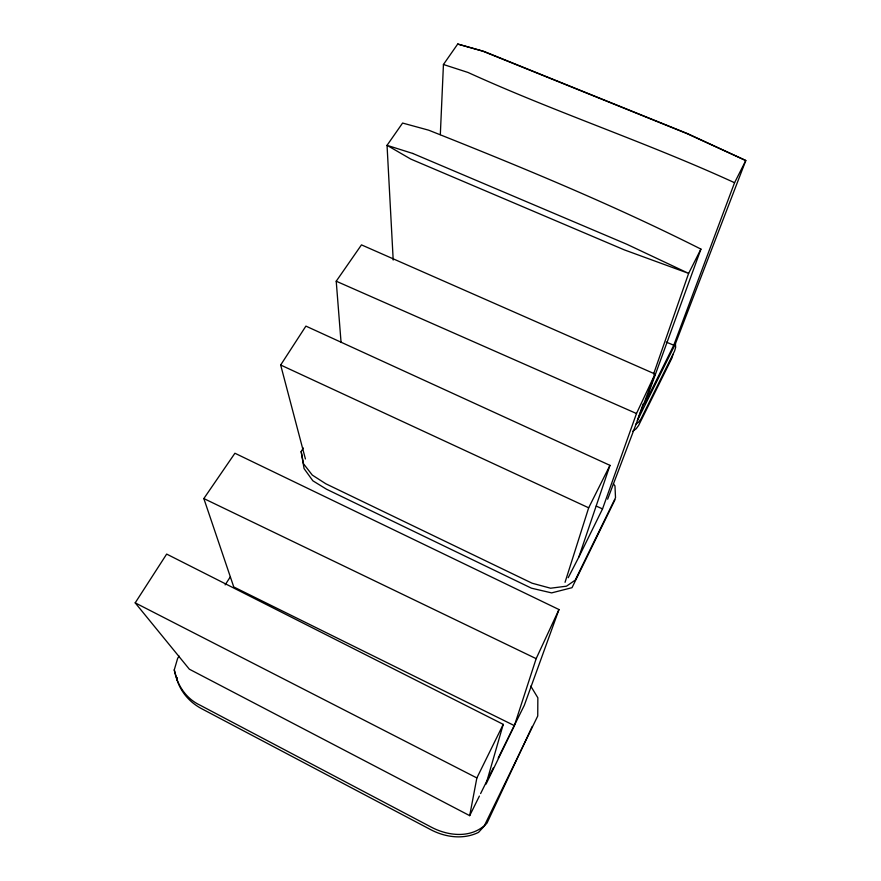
<?xml version="1.0" encoding="UTF-8"?>
<svg xmlns="http://www.w3.org/2000/svg" width="881" height="881" viewBox="0 0 881 881"><rect width="100%" height="100%" fill="white"/><g stroke="black" fill="none" stroke-linecap="round" stroke-linejoin="round"><path stroke-width="1.32" d="M532.245 726.44L487.039 823.03L478.537 832.369C463.395 839.824 445.368 837.357 430.787 829.693L202.256 709.029C190.527 702.994 181.288 692.929 177.18 680.297L177.213 677.544M440.324 134.617L443.44 64.5L457.713 44.05L484.054 51.45L687.643 133.67L745.8 160.529L675.198 344.295L637.37 420.545L643.218 403.773M469.694 815.652L476.863 777.945L503.238 724.369L166.663 554.083L135.2 602.857L189.338 669.186L469.694 815.652L479.396 796.05M503.238 724.369L486.037 784.134L514.383 725.636L536.155 658.658L558.972 609.542L234.919 453.241L203.841 498.558L233.762 586.966L514.383 725.636M672.985 354.404L671.928 358.06L638.659 425.369L636.236 428.695L632.635 431.338M177.18 680.297L174.262 669.89L177.632 658.393L179.118 656.092M565.04 582.33L588.673 507.808L609.96 465.355L305.905 326.113L280.665 365.009L305.41 458.957M568.19 577.727L578.861 557.023L609.96 465.355M653.559 374.084L688.623 273.396L700.924 249.103C612.427 204.502 520.704 166.74 428.662 130.179L402.595 123.054L387.045 145.332L393.201 260.038M578.861 557.023L602.527 508.921L636.489 413.53L655.057 374.04L361.474 244.874L336.223 281.215L341.068 342.489M558.972 609.542L524.283 705.362L498.194 758.056M700.924 249.103L644.716 403.762L673.778 345.22L734.556 182.719L745.8 160.529L686.993 133.626L482.557 51.076L457.713 44.05M655.057 374.04L607.637 499.175M614.96 499.791L572.011 587.682L551.627 592.891L531.463 588.189L326.477 489.197L312.865 480.806L304.066 468.582L301.159 451.513L303.383 448.033M480.608 793.594L487.281 780.114M488.492 777.67L493.349 767.858M225.14 584.885L230.337 576.835M635.895 424.146L638.615 422.153L641.06 418.805L674.571 351.045L675.639 347.367L675.419 343.293M443.44 64.5L467.987 72.451C555.559 112.35 647.128 142.579 734.556 182.719M666.289 342.114L673.778 345.22M336.223 281.215L636.489 413.53M596.272 506.079L602.527 508.921M280.665 365.009L588.673 507.808M203.841 498.558L536.155 658.658M135.2 602.857L476.863 777.945M613.341 483.746L614.971 485.894L615.511 497.732L575.205 580.139L566.516 586.173L550.57 588.222L532.069 583.2L325.816 483.779L312.303 475.09L303.482 463.736L301.159 451.513M530.758 686.112L537.851 697.796L537.74 716L484.429 825.585C469.518 838.536 447.471 835.75 431.117 827.061L200.295 705.296C185.946 698.589 177.18 685.242 174.262 669.89M412.793 153.47L387.045 145.332L410.81 159.098L624.376 249.896L688.623 273.385L626.765 244.224L412.793 153.47"/></g></svg>
